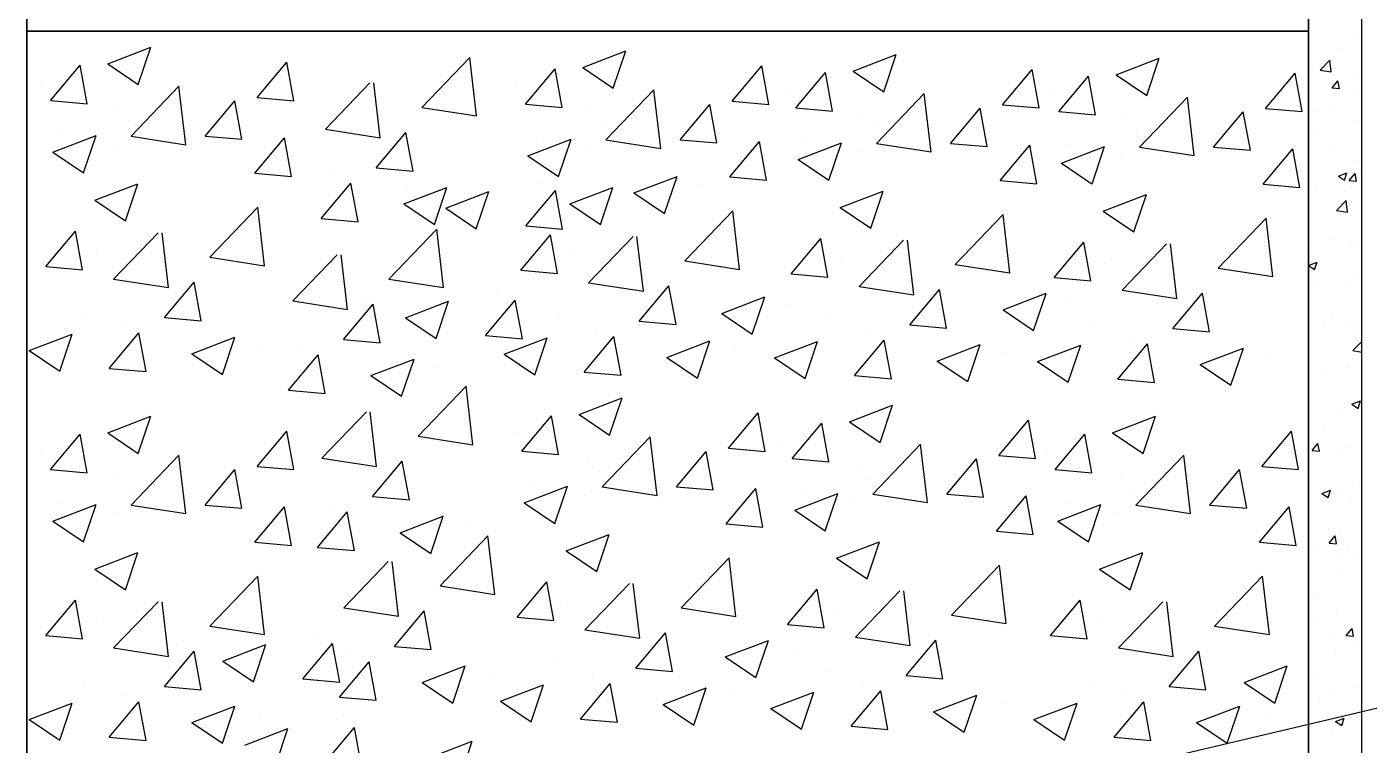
# Model space of a CAD drawing. Extents: x -435 to 5505, y -2177 to 2023.
# Drawn here: x 3576.9 to 3815.1, y -943.6 to -816.1 of the extents above; entities that cross this region are included whole.
import ezdxf

# ---------------------------------------------------------------- set-up
doc = ezdxf.new("R2010")
doc.units = 0
doc.header["$MEASUREMENT"] = 0
doc.layers.get('0').update_dxf_attribs({"linetype": 'CONTINUOUS'})
doc.layers.add('A2COTA25', color=7, linetype='CONTINUOUS')

msp = doc.modelspace()

# ---------------------------------------------------------------- linework, layer by layer
for p, q in [((3576.90906, -1083.16955), (3576.90906, -655.82447)), ((3804.32107, -1158.02601), (3804.32107, -731.15946)), ((3813.79657, -1167.50151), (3813.79657, -731.15946)), ((3576.90906, -816.90798), (3804.32107, -816.90798))]:
    msp.add_line(p, q)
at = {"linetype": 'CONTINUOUS'}
for p, q in [((3804.32107, -731.15946), (3804.32107, -1158.02601)), ((3813.79657, -1167.50151), (3813.79657, -731.15946)), ((3576.90906, -1113.01998), (3576.90906, -731.37366)), ((3576.90906, -731.37366), (3576.90906, -1113.01998)), ((3804.32107, -816.90798), (3576.90906, -816.90798)), ((3576.90906, -816.90798), (3576.90906, -1082.0975)), ((3804.32107, -816.90798), (3576.90906, -816.90798)), ((3576.90906, -816.90798), (3576.90906, -1082.0975)), ((3804.32107, -1082.0975), (3804.32107, -816.90798)), ((3804.32107, -1082.0975), (3804.32107, -816.90798))]:
    msp.add_line(p, q, dxfattribs=at)
at = {"color": 0, "linetype": 'CONTINUOUS'}
for p, q in [((3813.09561, -818.16541), (3813.09561, -818.16541)), ((3591.25981, -822.70019), (3598.90584, -819.76516)), ((3596.69199, -826.36433), (3598.90617, -819.76546)), ((3646.99083, -830.43647), (3655.49625, -821.57199)), ((3656.70297, -831.94294), (3655.49651, -821.57224)), ((3675.54775, -823.34831), (3683.19377, -820.41328)), ((3680.97993, -827.01245), (3683.1941, -820.41359)), ((3723.52704, -823.99644), (3731.17306, -821.06141)), ((3728.95922, -827.66057), (3731.17339, -821.06171)), ((3770.20958, -824.64456), (3777.85561, -821.70953)), ((3775.64176, -828.3087), (3777.85594, -821.70983)), ((3809.62388, -819.9346), (3809.62388, -819.9346)), ((3581.08366, -829.20957), (3586.34809, -822.93566)), ((3587.61108, -829.78091), (3586.34845, -822.93596)), ((3591.25981, -822.70019), (3596.69167, -826.36403)), ((3617.75928, -828.66593), (3623.02371, -822.39202)), ((3624.28664, -829.23722), (3623.02401, -822.39227)), ((3665.3716, -829.85769), (3670.63603, -823.58378)), ((3671.89902, -830.42903), (3670.63638, -823.58408)), ((3675.54775, -823.34831), (3680.9796, -827.01215)), ((3702.04722, -829.31405), (3707.31165, -823.04014)), ((3708.57458, -829.88534), (3707.31195, -823.04039)), ((3723.52704, -823.99644), (3728.95889, -827.66027)), ((3750.02651, -829.96217), (3755.29094, -823.68827)), ((3756.55386, -830.53346), (3755.29123, -823.68852)), ((3806.43748, -823.81213), (3808.13857, -822.03924)), ((3806.43748, -823.81213), (3808.37986, -824.11338)), ((3808.38025, -824.11373), (3808.13895, -822.03959)), ((3579.58709, -826.10683), (3579.58709, -826.10683)), ((3629.91971, -834.31656), (3637.80428, -826.09914)), ((3639.63196, -835.82303), (3638.50074, -826.09914)), ((3713.35089, -830.50581), (3718.61532, -824.23191)), ((3719.8783, -831.07715), (3718.61567, -824.2322)), ((3760.03344, -831.15393), (3765.29787, -824.88003)), ((3766.56085, -831.72528), (3765.29822, -824.88033)), ((3770.20958, -824.64456), (3775.64144, -828.30839)), ((3796.70905, -830.6103), (3801.97349, -824.33639)), ((3803.23641, -831.18159), (3801.97378, -824.33664)), ((3808.51946, -826.96214), (3809.57235, -825.70736)), ((3809.82526, -827.0767), (3809.57273, -825.70771)), ((3812.83004, -825.43581), (3812.83004, -825.43581)), ((3595.39252, -835.54002), (3603.89794, -826.67554)), ((3605.10475, -837.04657), (3603.89828, -826.67586)), ((3617.75928, -828.66593), (3624.28635, -829.23697)), ((3663.87502, -826.75495), (3663.87502, -826.75495)), ((3679.68046, -836.18814), (3688.18588, -827.32366)), ((3689.39268, -837.69469), (3688.18622, -827.32399)), ((3711.85431, -827.40308), (3711.85431, -827.40308)), ((3727.65974, -836.83627), (3736.16517, -827.97179)), ((3737.37197, -838.34281), (3736.16551, -827.97211)), ((3758.53686, -828.0512), (3758.53686, -828.0512)), ((3774.34229, -837.48439), (3782.84772, -828.61991)), ((3784.05452, -838.99094), (3782.84806, -828.62023)), ((3808.51946, -826.96214), (3809.82487, -827.07635)), ((3812.68261, -827.57075), (3812.68261, -827.57075)), ((3581.08366, -829.20957), (3587.61073, -829.78061)), ((3592.78018, -830.27794), (3592.78018, -830.27794)), ((3608.55431, -835.51846), (3613.81875, -829.24456)), ((3615.08167, -836.08981), (3613.81904, -829.24487)), ((3646.99083, -830.43647), (3656.70272, -831.9427)), ((3665.3716, -829.85769), (3671.89867, -830.42873)), ((3677.06811, -830.92606), (3677.06811, -830.92606)), ((3692.84225, -836.16658), (3698.10668, -829.89268)), ((3699.3696, -836.73794), (3698.10697, -829.89299)), ((3702.04722, -829.31405), (3708.57429, -829.88509)), ((3713.35089, -830.50581), (3719.87795, -831.07686)), ((3740.82154, -836.8147), (3746.08597, -830.5408)), ((3747.34889, -837.38606), (3746.08626, -830.54111)), ((3750.02651, -829.96217), (3756.55357, -830.53322)), ((3760.03344, -831.15393), (3766.5605, -831.72498)), ((3787.50409, -837.46283), (3792.76852, -831.18892)), ((3794.03144, -838.03418), (3792.76881, -831.18923)), ((3796.70906, -830.6103), (3803.23612, -831.18134)), ((3805.27877, -831.03607), (3805.27877, -831.03607)), ((3808.43828, -829.9435), (3808.43828, -829.9435)), ((3594.95755, -832.7574), (3594.95755, -832.7574)), ((3679.24548, -833.40552), (3679.24548, -833.40552)), ((3725.0474, -831.57418), (3725.0474, -831.57418)), ((3771.72995, -832.22231), (3771.72995, -832.22231)), ((3812.56447, -832.70621), (3812.56447, -832.70621)), ((3581.54737, -838.37044), (3589.19339, -835.43541)), ((3583.1379, -835.28946), (3583.1379, -835.28946)), ((3586.97948, -842.03456), (3589.19366, -835.43569)), ((3595.39252, -835.54002), (3605.10441, -837.04624)), ((3608.55431, -835.51846), (3615.08138, -836.0895)), ((3617.35008, -842.10418), (3622.61451, -835.83028)), ((3623.87737, -842.67549), (3622.61474, -835.83054)), ((3629.91971, -834.31656), (3639.63161, -835.82278)), ((3638.91629, -841.15262), (3644.18072, -834.87872)), ((3645.44371, -841.7239), (3644.18108, -834.87895)), ((3665.8353, -839.01856), (3673.48133, -836.08353)), ((3667.42583, -835.93758), (3667.42583, -835.93758)), ((3671.26742, -842.68268), (3673.48159, -836.08382)), ((3727.22477, -834.05365), (3727.22477, -834.05365)), ((3773.90732, -834.70177), (3773.90732, -834.70177)), ((3805.17902, -834.55238), (3805.17902, -834.55238)), ((3581.54737, -838.37044), (3586.97922, -842.03428)), ((3592.28488, -837.02312), (3592.28488, -837.02312)), ((3676.57282, -837.67124), (3676.57282, -837.67124)), ((3679.68046, -836.18814), (3689.39235, -837.69436)), ((3692.84225, -836.16658), (3699.36932, -836.73762)), ((3701.63801, -842.7523), (3706.90245, -836.4784)), ((3708.16531, -843.32361), (3706.90268, -836.47866)), ((3713.81459, -839.66669), (3721.46061, -836.73166)), ((3715.40512, -836.5857), (3715.40512, -836.5857)), ((3719.24671, -843.3308), (3721.46088, -836.73194)), ((3724.55211, -838.31936), (3724.55211, -838.31936)), ((3727.65974, -836.83627), (3737.37164, -838.34249)), ((3740.82154, -836.8147), (3747.34861, -837.38575)), ((3749.6173, -843.40043), (3754.88173, -837.12652)), ((3756.1446, -843.97173), (3754.88197, -837.12678)), ((3760.49714, -840.31481), (3768.14316, -837.37978)), ((3762.08767, -837.23383), (3762.08767, -837.23383)), ((3765.92926, -843.97893), (3768.14343, -837.38006)), ((3774.34229, -837.48439), (3784.05419, -838.99061)), ((3787.50409, -837.46283), (3794.03116, -838.03387)), ((3796.29985, -844.04855), (3801.56428, -837.77465)), ((3802.82715, -844.61986), (3801.56451, -837.77491)), ((3808.16027, -837.83765), (3808.16027, -837.83765)), ((3665.8353, -839.01856), (3671.26716, -842.6824)), ((3713.81459, -839.66669), (3719.24645, -843.33052)), ((3760.49714, -840.31481), (3765.92899, -843.97864)), ((3771.23465, -838.96749), (3771.23465, -838.96749)), ((3812.29889, -839.97661), (3812.29889, -839.97661)), ((3617.35008, -842.10418), (3623.87715, -842.67523)), ((3631.23507, -842.53633), (3631.23507, -842.53633)), ((3638.91629, -841.15262), (3645.44335, -841.72366)), ((3684.65108, -845.61508), (3692.2971, -842.68005)), ((3690.08313, -849.27918), (3692.29731, -842.68031)), ((3701.63801, -842.7523), (3708.16508, -843.32335)), ((3809.64701, -842.62478), (3811.17622, -842.03778)), ((3809.64701, -842.62478), (3810.73338, -843.35755)), ((3810.73375, -843.3579), (3811.17659, -842.03813)), ((3811.54979, -843.39002), (3812.60268, -842.13524)), ((3812.85557, -843.50458), (3812.60305, -842.13559)), ((3812.68445, -842.6888), (3812.68445, -842.6888)), ((3813.51992, -842.19541), (3813.51992, -842.19541)), ((3588.98241, -846.90249), (3596.62844, -843.96745)), ((3594.41457, -850.56655), (3596.62874, -843.96769)), ((3629.14852, -850.1585), (3634.41295, -843.8846)), ((3635.67582, -850.72974), (3634.41319, -843.88479)), ((3643.80384, -847.55945), (3651.44987, -844.62442)), ((3644.19691, -844.69053), (3644.19691, -844.69053)), ((3649.2359, -851.22355), (3651.45007, -844.62468)), ((3651.2389, -848.31401), (3658.88492, -845.37898)), ((3656.67099, -851.97806), (3658.88516, -845.37919)), ((3665.45717, -851.45474), (3670.7216, -845.18084)), ((3667.54373, -843.83258), (3667.54373, -843.83258)), ((3671.98447, -852.02599), (3670.72184, -845.18104)), ((3673.27035, -847.55061), (3680.91637, -844.61558)), ((3678.7025, -851.21467), (3680.91668, -844.61581)), ((3684.65108, -845.61508), (3690.08293, -849.27891)), ((3696.71478, -844.04241), (3696.71478, -844.04241)), ((3721.24964, -848.19873), (3728.89566, -845.2637)), ((3726.68179, -851.8628), (3728.89597, -845.26393)), ((3749.6173, -843.40043), (3756.14437, -843.97147)), ((3796.29985, -844.04855), (3802.82692, -844.6196)), ((3805.63069, -845.12986), (3805.63069, -845.12986)), ((3810.68633, -845.36264), (3810.68633, -845.36264)), ((3811.54979, -843.39002), (3812.8552, -843.50423)), ((3588.98241, -846.90249), (3594.41427, -850.56632)), ((3643.80384, -847.55945), (3649.2357, -851.22329)), ((3655.86755, -845.98678), (3655.86755, -845.98678)), ((3656.60452, -846.15889), (3656.60452, -846.15889)), ((3673.27035, -847.55061), (3678.7022, -851.21444)), ((3767.93219, -848.84686), (3775.57821, -845.91182)), ((3773.36434, -852.51092), (3775.57851, -845.91206)), ((3809.33301, -848.70182), (3811.03409, -846.92892)), ((3811.27575, -849.00342), (3811.03446, -846.92928)), ((3812.03332, -847.24702), (3812.03332, -847.24702)), ((3609.38544, -857.00955), (3617.89087, -848.14507)), ((3619.09758, -858.51602), (3617.89112, -848.14532)), ((3629.14852, -850.1585), (3635.67559, -850.72954)), ((3651.2389, -848.31401), (3656.67075, -851.97785)), ((3693.67338, -857.65767), (3702.1788, -848.79319)), ((3703.38552, -859.16414), (3702.17906, -848.79344)), ((3721.24964, -848.19873), (3726.68149, -851.86257)), ((3741.65267, -858.3058), (3750.15809, -849.44132)), ((3751.36481, -859.81226), (3750.15835, -849.44156)), ((3767.93219, -848.84686), (3773.36404, -852.51069)), ((3788.33522, -858.95392), (3796.84064, -850.08944)), ((3798.04736, -860.46039), (3796.8409, -850.08969)), ((3809.33301, -848.70182), (3811.27539, -849.00306)), ((3580.26526, -858.67858), (3585.52969, -852.40467)), ((3586.79255, -859.24994), (3585.52992, -852.40499)), ((3592.31433, -860.88964), (3600.1989, -852.67222)), ((3602.02657, -862.39611), (3600.89536, -852.67222)), ((3641.15551, -860.8983), (3649.66093, -852.03382)), ((3650.86765, -862.40476), (3649.66119, -852.03406)), ((3665.45717, -851.45474), (3671.98424, -852.02579)), ((3664.5532, -859.3267), (3669.81763, -853.05279)), ((3671.08048, -859.89806), (3669.81785, -853.05311)), ((3676.60227, -861.53776), (3684.48683, -853.32034)), ((3686.31451, -863.04423), (3685.18329, -853.32034)), ((3712.53248, -859.97482), (3717.79691, -853.70092)), ((3719.05977, -860.54619), (3717.79714, -853.70124)), ((3724.58155, -862.18588), (3732.46612, -853.96847)), ((3734.2938, -863.69236), (3733.16258, -853.96847)), ((3759.21503, -860.62295), (3764.47946, -854.34904)), ((3765.74232, -861.19431), (3764.47969, -854.34936)), ((3771.2641, -862.834), (3779.14867, -854.61659)), ((3780.97634, -864.34048), (3779.84513, -854.61659)), ((3804.94089, -853.97659), (3804.94089, -853.97659)), ((3808.33935, -853.79027), (3808.33935, -853.79027)), ((3811.76775, -854.51742), (3811.76775, -854.51742)), ((3589.25873, -856.13097), (3589.25873, -856.13097)), ((3609.38544, -857.00955), (3619.09734, -858.51577)), ((3624.0844, -864.77838), (3631.96896, -856.56097)), ((3633.79664, -866.28485), (3632.66542, -856.56097)), ((3673.54667, -856.77909), (3673.54667, -856.77909)), ((3721.52596, -857.42721), (3721.52596, -857.42721)), ((3812.61821, -855.22655), (3812.61821, -855.22655)), ((3580.26526, -858.67858), (3586.79233, -859.24962)), ((3664.5532, -859.3267), (3671.08026, -859.89774)), ((3693.67338, -857.65767), (3703.38527, -859.1639)), ((3741.65267, -858.3058), (3751.36456, -859.81202)), ((3768.20851, -858.07534), (3768.20851, -858.07534)), ((3788.33522, -858.95392), (3798.04711, -860.46014)), ((3804.33301, -858.46206), (3805.86221, -857.87505)), ((3804.33301, -858.46206), (3805.41938, -859.19483)), ((3805.41973, -859.19517), (3805.86257, -857.8754)), ((3592.31433, -860.88964), (3602.02622, -862.39586)), ((3601.3109, -867.7257), (3606.57533, -861.45179)), ((3607.83832, -868.29698), (3606.57569, -861.45203)), ((3641.15551, -860.8983), (3650.8674, -862.40452)), ((3676.60227, -861.53776), (3686.31416, -863.04398)), ((3685.59884, -868.37382), (3690.86327, -862.09991)), ((3692.12626, -868.9451), (3690.86363, -862.10015)), ((3712.53248, -859.97482), (3719.05955, -860.54587)), ((3724.58155, -862.18588), (3734.29345, -863.6921)), ((3759.21503, -860.62295), (3765.7421, -861.19399)), ((3805.11462, -862.20818), (3805.11462, -862.20818)), ((3811.50218, -861.78782), (3811.50218, -861.78782)), ((3812.98852, -860.77465), (3812.98852, -860.77465)), ((3637.06486, -864.13425), (3637.06486, -864.13425)), ((3658.32512, -870.89846), (3663.58955, -864.62456)), ((3660.41167, -863.2763), (3660.41167, -863.2763)), ((3664.85242, -871.4697), (3663.58978, -864.62475)), ((3700.21193, -867.00317), (3707.85795, -864.06814)), ((3705.64398, -870.66726), (3707.85816, -864.0684)), ((3733.57813, -869.02194), (3738.84256, -862.74804)), ((3740.10555, -869.59322), (3738.84292, -862.74827)), ((3750.13632, -866.35505), (3757.78235, -863.42001)), ((3755.56838, -870.01914), (3757.78255, -863.42028)), ((3771.2641, -862.834), (3780.976, -864.34023)), ((3780.26067, -869.67007), (3785.5251, -863.39616)), ((3786.7881, -870.24135), (3785.52546, -863.3964)), ((3586.98223, -866.75546), (3586.98223, -866.75546)), ((3624.0844, -864.77838), (3633.79629, -866.2846)), ((3633.08097, -871.61444), (3638.3454, -865.34054)), ((3639.60839, -872.18572), (3638.34576, -865.34077)), ((3644.10684, -867.75773), (3651.75287, -864.8227)), ((3649.47247, -865.60261), (3649.47247, -865.60261)), ((3649.53893, -871.42177), (3651.75311, -864.82291)), ((3700.21193, -867.00317), (3705.64378, -870.667)), ((3712.27563, -865.4305), (3712.27563, -865.4305)), ((3750.13632, -866.35505), (3755.56818, -870.01888)), ((3762.20003, -864.78237), (3762.20003, -864.78237)), ((3593.62969, -869.10941), (3593.62969, -869.10941)), ((3601.3109, -867.7257), (3607.83797, -868.29674)), ((3644.10684, -867.75773), (3649.5387, -871.42156)), ((3671.27017, -867.40358), (3671.27017, -867.40358)), ((3685.59884, -868.37382), (3692.12591, -868.94486)), ((3719.24946, -868.05171), (3719.24946, -868.05171)), ((3733.57813, -869.02194), (3740.10519, -869.59299)), ((3765.93201, -868.69983), (3765.93201, -868.69983)), ((3807.24308, -869.38861), (3807.24308, -869.38861)), ((3808.69126, -867.88406), (3808.69126, -867.88406)), ((3811.23661, -869.05822), (3811.23661, -869.05822)), ((3812.7105, -868.66881), (3812.7105, -868.66881)), ((3577.32486, -873.59085), (3584.97089, -870.65581)), ((3582.69049, -871.43572), (3582.69049, -871.43572)), ((3582.75695, -877.25489), (3584.97113, -870.65602)), ((3591.54314, -876.73158), (3596.80757, -870.45767)), ((3598.07044, -877.30282), (3596.8078, -870.45787)), ((3606.19846, -874.13253), (3613.84448, -871.1975)), ((3611.63051, -877.79662), (3613.84469, -871.19776)), ((3633.08097, -871.61444), (3639.60804, -872.18548)), ((3658.32512, -870.89846), (3664.85218, -871.4695)), ((3661.6128, -874.23897), (3669.25882, -871.30393)), ((3667.04489, -877.90301), (3669.25906, -871.30415)), ((3675.83107, -877.3797), (3681.0955, -871.10579)), ((3677.91763, -869.75753), (3677.91763, -869.75753)), ((3682.35837, -877.95094), (3681.09574, -871.10599)), ((3723.81036, -878.02782), (3729.07479, -871.75392)), ((3725.89691, -870.40566), (3725.89691, -870.40566)), ((3730.33766, -878.59906), (3729.07503, -871.75412)), ((3772.57946, -871.05378), (3772.57946, -871.05378)), ((3780.26067, -869.67007), (3786.78774, -870.24111)), ((3813.45552, -869.85122), (3813.45552, -869.85122)), ((3577.32486, -873.59085), (3582.75672, -877.25468)), ((3606.19846, -874.13253), (3611.63031, -877.79636)), ((3618.26216, -872.55986), (3618.26216, -872.55986)), ((3625.39976, -872.99815), (3625.39976, -872.99815)), ((3666.97842, -872.08384), (3666.97842, -872.08384)), ((3690.4864, -874.78065), (3698.13242, -871.84562)), ((3695.91845, -878.44475), (3698.13263, -871.84588)), ((3702.5501, -873.20798), (3702.5501, -873.20798)), ((3709.59209, -874.88709), (3717.23811, -871.95206)), ((3714.95771, -872.73197), (3714.95771, -872.73197)), ((3715.02418, -878.55113), (3717.23835, -871.95227)), ((3738.46568, -875.42878), (3746.11171, -872.49374)), ((3743.89774, -879.09287), (3746.11191, -872.49401)), ((3750.52939, -873.8561), (3750.52939, -873.8561)), ((3756.27463, -875.53522), (3763.92066, -872.60018)), ((3761.64026, -873.38009), (3761.64026, -873.38009)), ((3761.70672, -879.19926), (3763.9209, -872.60039)), ((3770.49291, -878.67595), (3775.75734, -872.40204)), ((3777.02021, -879.24719), (3775.75758, -872.40224)), ((3785.14823, -876.0769), (3792.79426, -873.14187)), ((3790.58029, -879.74099), (3792.79446, -873.14213)), ((3812.22854, -873.59151), (3813.79657, -871.95727)), ((3812.22854, -873.5915), (3813.79657, -873.83469)), ((3623.3132, -880.62032), (3628.57763, -874.34642)), ((3629.8405, -881.19156), (3628.57787, -874.34661)), ((3637.96853, -878.02128), (3645.61455, -875.08624)), ((3643.40058, -881.68537), (3645.61476, -875.0865)), ((3650.03223, -876.4486), (3650.03223, -876.4486)), ((3661.6128, -874.23897), (3667.04465, -877.9028)), ((3690.4864, -874.78065), (3695.91825, -878.44448)), ((3709.59209, -874.88709), (3715.02394, -878.55092)), ((3738.46568, -875.42878), (3743.89754, -879.09261)), ((3756.27463, -875.53522), (3761.70649, -879.19905)), ((3785.14823, -876.0769), (3790.58009, -879.74073)), ((3797.21194, -874.50423), (3797.21194, -874.50423)), ((3810.97104, -876.32862), (3810.97104, -876.32862)), ((3811.39992, -876.54447), (3811.39992, -876.54447)), ((3591.54314, -876.73158), (3598.0702, -877.30262)), ((3637.96853, -878.02128), (3643.40038, -881.68511)), ((3675.83107, -877.3797), (3682.35814, -877.95074)), ((3723.81036, -878.02782), (3730.33743, -878.59887)), ((3770.49291, -878.67595), (3777.01998, -879.24699)), ((3806.96506, -877.28276), (3806.96506, -877.28276)), ((3623.3132, -880.62032), (3629.84027, -881.19136)), ((3646.34246, -888.76762), (3654.84788, -879.90314)), ((3656.0546, -890.27409), (3654.84814, -879.90338)), ((3674.89938, -884.92008), (3682.5454, -881.98504)), ((3680.33156, -888.58421), (3682.54573, -881.98535)), ((3722.87866, -886.21633), (3730.52469, -883.28129)), ((3728.31084, -889.88046), (3730.52502, -883.2816)), ((3810.70547, -883.59902), (3810.70547, -883.59902)), ((3812.05545, -883.09253), (3813.58465, -882.50553)), ((3812.05545, -883.09253), (3813.14182, -883.8253)), ((3812.55381, -882.88235), (3812.55381, -882.88235)), ((3813.14216, -883.82565), (3813.58499, -882.50588)), ((3591.25981, -888.1607), (3598.90584, -885.22566)), ((3596.69199, -891.82483), (3598.90617, -885.22597)), ((3629.27135, -892.6477), (3637.15591, -884.43029)), ((3638.98359, -894.15418), (3637.85237, -884.43029)), ((3664.72323, -891.42945), (3669.98766, -885.15555)), ((3671.25065, -892.00079), (3669.98802, -885.15584)), ((3674.89938, -884.92008), (3680.33123, -888.58391)), ((3701.39885, -890.88581), (3706.66328, -884.61191)), ((3707.92621, -891.4571), (3706.66358, -884.61215)), ((3749.37813, -892.18206), (3754.64257, -885.90815)), ((3755.90549, -892.75335), (3754.64286, -885.9084)), ((3769.56122, -888.1607), (3777.20724, -885.22566)), ((3774.9934, -891.82483), (3777.20757, -885.22597)), ((3809.49113, -884.80775), (3809.49113, -884.80775)), ((3581.08366, -894.67007), (3586.34809, -888.39617)), ((3587.61108, -895.24141), (3586.34845, -888.39646)), ((3591.25981, -888.1607), (3596.69167, -891.82453)), ((3617.75928, -894.12643), (3623.02371, -887.85253)), ((3624.28664, -894.69772), (3623.02401, -887.85277)), ((3663.22665, -888.32672), (3663.22665, -888.32672)), ((3712.70252, -892.7257), (3717.96695, -886.45179)), ((3719.22993, -893.29704), (3717.9673, -886.45209)), ((3722.87866, -886.21633), (3728.31052, -889.88016)), ((3759.38507, -894.67007), (3764.6495, -888.39617)), ((3765.91248, -895.24141), (3764.64985, -888.39646)), ((3769.56122, -888.1607), (3774.99307, -891.82453)), ((3796.06069, -894.12643), (3801.32512, -887.85253)), ((3802.58805, -894.69772), (3801.32541, -887.85277)), ((3807.14691, -887.70461), (3807.14691, -887.70461)), ((3646.34246, -888.76762), (3656.05435, -890.27384)), ((3679.03209, -897.7599), (3687.53751, -888.89542)), ((3688.74431, -899.26645), (3687.53785, -888.89575)), ((3711.20594, -889.62296), (3711.20594, -889.62296)), ((3727.01137, -899.05615), (3735.5168, -890.19167)), ((3736.7236, -900.5627), (3735.51714, -890.192)), ((3804.97581, -891.30314), (3806.0287, -890.04836)), ((3805.05022, -889.86399), (3805.05022, -889.86399)), ((3806.28156, -891.4177), (3806.02903, -890.04871)), ((3810.4399, -890.86943), (3810.4399, -890.86943)), ((3811.75183, -890.63827), (3811.75183, -890.63827)), ((3579.58709, -891.56733), (3579.58709, -891.56733)), ((3595.39252, -901.00052), (3603.89794, -892.13604)), ((3605.10475, -902.50707), (3603.89828, -892.13637)), ((3629.27135, -892.6477), (3638.98324, -894.15392)), ((3638.26792, -899.48376), (3643.53235, -893.20986)), ((3644.79534, -900.05504), (3643.53271, -893.21009)), ((3664.72323, -891.42945), (3671.2503, -892.00049)), ((3676.41974, -892.49782), (3676.41974, -892.49782)), ((3692.19388, -897.73834), (3697.45831, -891.46444)), ((3698.72124, -898.3097), (3697.4586, -891.46475)), ((3701.39885, -890.88581), (3707.92592, -891.45685)), ((3712.70252, -892.7257), (3719.22958, -893.29674)), ((3740.17317, -899.03459), (3745.4376, -892.76069)), ((3746.70052, -899.60595), (3745.43789, -892.761)), ((3749.37814, -892.18206), (3755.9052, -892.7531)), ((3757.88849, -891.56733), (3757.88849, -891.56733)), ((3773.69393, -901.00052), (3782.19935, -892.13604)), ((3783.40615, -902.50707), (3782.19969, -892.13637)), ((3804.97581, -891.30314), (3806.28123, -891.41735)), ((3581.08366, -894.67007), (3587.61073, -895.24111)), ((3608.55431, -900.97896), (3613.81875, -894.70506)), ((3615.08167, -901.55032), (3613.81904, -894.70537)), ((3617.75928, -894.12643), (3624.28635, -894.69747)), ((3678.59712, -894.97729), (3678.59712, -894.97729)), ((3724.39903, -893.79407), (3724.39903, -893.79407)), ((3759.38507, -894.67007), (3765.91214, -895.24111)), ((3786.85572, -900.97896), (3792.12015, -894.70506)), ((3793.38307, -901.55032), (3792.12044, -894.70537)), ((3796.06069, -894.12643), (3802.58775, -894.69747)), ((3592.78018, -895.73844), (3592.78018, -895.73844)), ((3665.18694, -900.59033), (3672.83296, -897.65529)), ((3666.77747, -897.50934), (3666.77747, -897.50934)), ((3670.61905, -904.25444), (3672.83323, -897.65558)), ((3679.03209, -897.7599), (3688.74398, -899.26613)), ((3692.19388, -897.73834), (3698.72095, -898.30939)), ((3726.5764, -896.27353), (3726.5764, -896.27353)), ((3771.08158, -895.73844), (3771.08158, -895.73844)), ((3813.39112, -897.50702), (3813.39112, -897.50702)), ((3594.95755, -898.21791), (3594.95755, -898.21791)), ((3638.26792, -899.48376), (3644.79499, -900.05481)), ((3675.92445, -899.243), (3675.92445, -899.243)), ((3700.98965, -904.32407), (3706.25408, -898.05016)), ((3707.51694, -904.89537), (3706.25431, -898.05042)), ((3713.16622, -901.88658), (3720.81224, -898.95154)), ((3714.75675, -898.80559), (3714.75675, -898.80559)), ((3718.59834, -905.55069), (3720.81251, -898.95183)), ((3727.01137, -899.05615), (3736.72327, -900.56237)), ((3740.17317, -899.03459), (3746.70024, -899.60564)), ((3748.96893, -905.62032), (3754.23336, -899.34641)), ((3755.49623, -906.19162), (3754.23359, -899.34667)), ((3773.25895, -898.21791), (3773.25895, -898.21791)), ((3806.74144, -898.92981), (3808.27065, -898.3428)), ((3806.74144, -898.92981), (3807.82781, -899.66258)), ((3807.82814, -899.66293), (3808.27097, -898.34315)), ((3810.17432, -898.13983), (3810.17432, -898.13983)), ((3811.79331, -900.21976), (3811.79331, -900.21976)), ((3581.54737, -903.83095), (3589.19339, -900.89591)), ((3583.1379, -900.74996), (3583.1379, -900.74996)), ((3586.97948, -907.49506), (3589.19366, -900.8962)), ((3592.28488, -902.48362), (3592.28488, -902.48362)), ((3595.39252, -901.00052), (3605.10441, -902.50675)), ((3608.55431, -900.97896), (3615.08138, -901.55001)), ((3617.35008, -907.56469), (3622.61451, -901.29078)), ((3623.87737, -908.13599), (3622.61474, -901.29104)), ((3628.50015, -908.48964), (3633.76458, -902.21574)), ((3630.58671, -900.86748), (3630.58671, -900.86748)), ((3635.02745, -909.06089), (3633.76482, -902.21594)), ((3665.18694, -900.59033), (3670.61879, -904.25416)), ((3713.16622, -901.88658), (3718.59807, -905.55041)), ((3723.90373, -900.53925), (3723.90373, -900.53925)), ((3759.84877, -903.83095), (3767.4948, -900.89591)), ((3761.4393, -900.74996), (3761.4393, -900.74996)), ((3765.28089, -907.49506), (3767.49506, -900.8962)), ((3770.58629, -902.48362), (3770.58629, -902.48362)), ((3773.69393, -901.00052), (3783.40582, -902.50675)), ((3786.85572, -900.97896), (3793.38279, -901.55001)), ((3795.65148, -907.56469), (3800.91591, -901.29078)), ((3802.17878, -908.13599), (3800.91615, -901.29104)), ((3581.54737, -903.83095), (3586.97922, -907.49478)), ((3643.15548, -905.8906), (3650.8015, -902.95556)), ((3648.58753, -909.55469), (3650.80171, -902.95583)), ((3655.21918, -904.31792), (3655.21918, -904.31792)), ((3700.98965, -904.32407), (3707.51671, -904.89511)), ((3759.84877, -903.83095), (3765.28063, -907.49478)), ((3643.15548, -905.8906), (3648.58733, -909.55443)), ((3650.23267, -915.34069), (3658.73809, -906.47621)), ((3659.94481, -916.84716), (3658.73835, -906.47646)), ((3672.62198, -909.12237), (3680.26801, -906.18734)), ((3678.05414, -912.78643), (3680.26831, -906.18757)), ((3720.60127, -910.41862), (3728.24729, -907.48359)), ((3726.03342, -914.08268), (3728.24759, -907.48382)), ((3748.96893, -905.62032), (3755.496, -906.19136)), ((3808.00614, -907.73102), (3809.05903, -906.47624)), ((3809.31188, -907.84558), (3809.05935, -906.47659)), ((3809.90875, -905.41023), (3809.90875, -905.41023)), ((3588.98241, -912.36299), (3596.62844, -909.42796)), ((3594.41457, -916.02705), (3596.62874, -909.42819)), ((3617.35008, -907.56469), (3623.87715, -908.13573)), ((3628.50015, -908.48964), (3635.02722, -909.06069)), ((3672.62198, -909.12237), (3678.05384, -912.7862)), ((3767.28382, -912.36299), (3774.92984, -909.42796)), ((3772.71597, -916.02705), (3774.93015, -909.42819)), ((3795.65148, -907.56469), (3802.17855, -908.13573)), ((3806.04787, -908.83371), (3806.04787, -908.83371)), ((3808.00614, -907.73102), (3809.31156, -907.84523)), ((3811.51529, -908.11391), (3811.51529, -908.11391)), ((3633.16156, -919.22078), (3641.04612, -911.00336)), ((3642.8738, -920.72725), (3641.74258, -911.00336)), ((3693.02501, -919.22944), (3701.53044, -910.36496)), ((3702.73715, -920.7359), (3701.53069, -910.3652)), ((3720.60127, -910.41862), (3726.03312, -914.08245)), ((3741.0043, -920.52568), (3749.50972, -911.6612)), ((3750.71644, -922.03215), (3749.50998, -911.66145)), ((3810.20748, -910.45881), (3810.20748, -910.45881)), ((3812.48941, -910.53816), (3812.48941, -910.53816)), ((3588.98241, -912.36299), (3594.41427, -916.02682)), ((3609.38544, -922.47006), (3617.89087, -913.60558)), ((3619.09758, -923.97652), (3617.89112, -913.60582)), ((3663.90483, -920.89846), (3669.16926, -914.62456)), ((3670.43212, -921.46983), (3669.16948, -914.62488)), ((3767.28382, -912.36299), (3772.71567, -916.02682)), ((3787.68685, -922.47006), (3796.19227, -913.60558)), ((3797.39899, -923.97652), (3796.19253, -913.60582)), ((3809.64318, -912.68063), (3809.64318, -912.68063)), ((3650.23267, -915.34069), (3659.94456, -916.84692)), ((3675.9539, -923.10952), (3683.83847, -914.89211)), ((3685.66614, -924.61599), (3684.53492, -914.89211)), ((3711.88411, -922.19471), (3717.14854, -915.9208)), ((3718.4114, -922.76607), (3717.14877, -915.92113)), ((3723.93318, -924.40577), (3731.81775, -916.18835)), ((3733.64542, -925.91224), (3732.51421, -916.18835)), ((3805.76985, -916.72786), (3805.76985, -916.72786)), ((3580.26526, -924.13908), (3585.52969, -917.86518)), ((3586.79255, -924.71045), (3585.52992, -917.8655)), ((3592.31433, -926.35014), (3600.1989, -918.13273)), ((3602.02657, -927.85661), (3600.89536, -918.13273)), ((3633.16156, -919.22078), (3642.87345, -920.727)), ((3672.8983, -918.35085), (3672.8983, -918.35085)), ((3693.02501, -919.22944), (3702.73691, -920.73566)), ((3758.56666, -924.13908), (3763.83109, -917.86518)), ((3765.09395, -924.71045), (3763.83132, -917.8655)), ((3770.61574, -926.35014), (3778.5003, -918.13273)), ((3780.32798, -927.85661), (3779.19676, -918.13273)), ((3804.98582, -917.51979), (3804.98582, -917.51979)), ((3589.25873, -921.59147), (3589.25873, -921.59147)), ((3642.15813, -926.05684), (3647.42256, -919.78294)), ((3648.68555, -926.62812), (3647.42292, -919.78317)), ((3663.90483, -920.89846), (3670.4319, -921.4695)), ((3720.87759, -919.6471), (3720.87759, -919.6471)), ((3741.0043, -920.52568), (3750.71619, -922.03191)), ((3767.56014, -921.59147), (3767.56014, -921.59147)), ((3805.86238, -921.56028), (3805.86238, -921.56028)), ((3809.37761, -919.95103), (3809.37761, -919.95103)), ((3580.26526, -924.13908), (3586.79233, -924.71012)), ((3609.38544, -922.47006), (3619.09734, -923.97628)), ((3627.99323, -924.19993), (3627.99323, -924.19993)), ((3675.9539, -923.10952), (3685.66579, -924.61574)), ((3684.95047, -929.94558), (3690.2149, -923.67168)), ((3691.47789, -930.51686), (3690.21526, -923.67191)), ((3711.88411, -922.19471), (3718.41118, -922.76575)), ((3758.56666, -924.13908), (3765.09373, -924.71012)), ((3787.68685, -922.47006), (3797.39874, -923.97628)), ((3811.03647, -924.15889), (3812.08936, -922.90411)), ((3811.03647, -924.15889), (3812.34189, -924.2731)), ((3812.34219, -924.27346), (3812.08967, -922.90447)), ((3592.31433, -926.35014), (3602.02622, -927.85636)), ((3604.64642, -925.05788), (3604.64642, -925.05788)), ((3611.6884, -928.68137), (3619.33443, -925.74633)), ((3617.05403, -926.52624), (3617.05403, -926.52624)), ((3617.12049, -932.34541), (3619.33467, -925.74654)), ((3625.90668, -931.8221), (3631.17111, -925.54819)), ((3632.43398, -932.39334), (3631.17135, -925.54839)), ((3642.15813, -926.05684), (3648.6852, -926.62788)), ((3700.8603, -927.92681), (3708.50632, -924.99177)), ((3706.29235, -931.5909), (3708.50653, -924.99204)), ((3712.924, -926.35413), (3712.924, -926.35413)), ((3723.93318, -924.40577), (3733.64508, -925.91199)), ((3732.92975, -931.24183), (3738.19418, -924.96792)), ((3739.45718, -931.81311), (3738.19454, -924.96816)), ((3770.61574, -926.35014), (3780.32763, -927.85636)), ((3808.29592, -924.25285), (3808.29592, -924.25285)), ((3813.32672, -925.16282), (3813.32672, -925.16282)), ((3601.3109, -933.1862), (3606.57533, -926.9123)), ((3607.83832, -933.75748), (3606.57569, -926.91253)), ((3611.6884, -928.68137), (3617.12026, -932.3452)), ((3632.39036, -935.06272), (3637.65479, -928.78882)), ((3634.47692, -927.44055), (3634.47692, -927.44055)), ((3638.91766, -935.63396), (3637.65503, -928.78901)), ((3670.6218, -928.97535), (3670.6218, -928.97535)), ((3700.8603, -927.92681), (3706.29215, -931.59064)), ((3779.61231, -933.1862), (3784.87674, -926.9123)), ((3786.13973, -933.75748), (3784.8771, -926.91253)), ((3809.11204, -927.22144), (3809.11204, -927.22144)), ((3647.04569, -932.46367), (3654.69171, -929.52864)), ((3652.47774, -936.12777), (3654.69192, -929.5289)), ((3659.10939, -930.891), (3659.10939, -930.891)), ((3677.26926, -931.32929), (3677.26926, -931.32929)), ((3684.95047, -929.94558), (3691.47754, -930.51662)), ((3718.60109, -930.27159), (3718.60109, -930.27159)), ((3732.92975, -931.24183), (3739.45682, -931.81287)), ((3792.92866, -932.46367), (3800.57468, -929.52864)), ((3798.36071, -936.12777), (3800.57489, -929.5289)), ((3804.99236, -930.891), (3804.99236, -930.891)), ((3586.98223, -932.21597), (3586.98223, -932.21597)), ((3601.3109, -933.1862), (3607.83797, -933.75724)), ((3625.90668, -931.8221), (3632.43375, -932.39314)), ((3647.04569, -932.46367), (3652.47754, -936.12751)), ((3660.96443, -935.81073), (3668.61045, -932.8757)), ((3666.33006, -933.65561), (3666.33006, -933.65561)), ((3666.39652, -939.47477), (3668.6107, -932.87591)), ((3675.18271, -938.95146), (3680.44714, -932.67756)), ((3681.71001, -939.5227), (3680.44737, -932.67775)), ((3689.83803, -936.35242), (3697.48405, -933.41738)), ((3695.27008, -940.01651), (3697.48426, -933.41764)), ((3725.24854, -932.62554), (3725.24854, -932.62554)), ((3765.28364, -932.21597), (3765.28364, -932.21597)), ((3779.61231, -933.1862), (3786.13937, -933.75724)), ((3792.92866, -932.46367), (3798.36051, -936.12751)), ((3813.26805, -933.21301), (3813.26805, -933.21301)), ((3577.32486, -939.05135), (3584.97089, -936.11632)), ((3582.75695, -942.71539), (3584.97113, -936.11653)), ((3591.54314, -942.19208), (3596.80757, -935.91818)), ((3593.62969, -934.56991), (3593.62969, -934.56991)), ((3598.07044, -942.76332), (3596.8078, -935.91837)), ((3632.39036, -935.06272), (3638.91743, -935.63376)), ((3660.96443, -935.81073), (3666.39628, -939.47456)), ((3701.90173, -934.77974), (3701.90173, -934.77974)), ((3708.94371, -937.10698), (3716.58974, -934.17194)), ((3714.30934, -934.95186), (3714.30934, -934.95186)), ((3714.3758, -940.77102), (3716.58998, -934.17216)), ((3723.16199, -940.24771), (3728.42642, -933.9738)), ((3729.68929, -940.81895), (3728.42666, -933.974)), ((3737.81731, -937.64866), (3745.46334, -934.71363)), ((3743.24937, -941.31276), (3745.46354, -934.71389)), ((3749.88102, -936.07599), (3749.88102, -936.07599)), ((3755.62627, -939.05135), (3763.27229, -936.11632)), ((3761.05836, -942.71539), (3763.27253, -936.11653)), ((3769.84454, -942.19208), (3775.10897, -935.91818)), ((3771.9311, -934.56991), (3771.9311, -934.56991)), ((3776.37184, -942.76332), (3775.10921, -935.91837)), ((3806.21429, -935.65407), (3806.21429, -935.65407)), ((3808.84647, -934.49184), (3808.84647, -934.49184)), ((3582.69049, -936.89623), (3582.69049, -936.89623)), ((3606.19846, -939.59304), (3613.84448, -936.658)), ((3611.63051, -943.25713), (3613.84469, -936.65826)), ((3618.26216, -938.02036), (3618.26216, -938.02036)), ((3689.83803, -936.35242), (3695.26988, -940.01625)), ((3708.94371, -937.10698), (3714.37557, -940.77081)), ((3737.81731, -937.64866), (3743.24917, -941.3125)), ((3760.99189, -936.89623), (3760.99189, -936.89623)), ((3784.49986, -939.59304), (3792.14589, -936.658)), ((3789.93192, -943.25713), (3792.14609, -936.65826)), ((3796.56357, -938.02036), (3796.56357, -938.02036)), ((3812.42501, -938.19396), (3812.42501, -938.19396)), ((3577.32486, -939.05135), (3582.75672, -942.71518)), ((3606.19846, -939.59304), (3611.63031, -943.25687)), ((3608.53663, -939.96473), (3608.53663, -939.96473)), ((3615.57862, -943.58821), (3623.22464, -940.65318)), ((3621.01071, -947.25226), (3623.22488, -940.65339)), ((3629.79689, -946.72894), (3635.06132, -940.45504)), ((3631.88345, -939.10678), (3631.88345, -939.10678)), ((3636.32419, -947.30019), (3635.06156, -940.45524)), ((3675.18271, -938.95146), (3681.70977, -939.5225)), ((3723.16199, -940.24771), (3729.68906, -940.81875)), ((3755.62627, -939.05135), (3761.05812, -942.71518)), ((3784.49986, -939.59304), (3789.93172, -943.25687)), ((3809.14988, -939.39756), (3810.67908, -938.81055)), ((3809.14988, -939.39756), (3810.23625, -940.13033)), ((3810.23654, -940.13068), (3810.67938, -938.81091)), ((3810.5981, -939.66486), (3810.5981, -939.66486)), ((3591.54314, -942.19208), (3598.0702, -942.76312)), ((3620.94424, -941.43309), (3620.94424, -941.43309)), ((3648.31626, -945.84371), (3655.96228, -942.90868)), ((3653.74844, -949.50785), (3655.96261, -942.90898)), ((3769.84454, -942.19208), (3776.37161, -942.76312)), ((3808.5809, -941.76224), (3808.5809, -941.76224))]:
    msp.add_line(p, q, dxfattribs=at)
at = {"layer": 'A2COTA25'}
msp.add_line((3713.59005, -961.25448), (3852.37783, -928.53527), dxfattribs=at)

doc.saveas('drawing.dxf')
